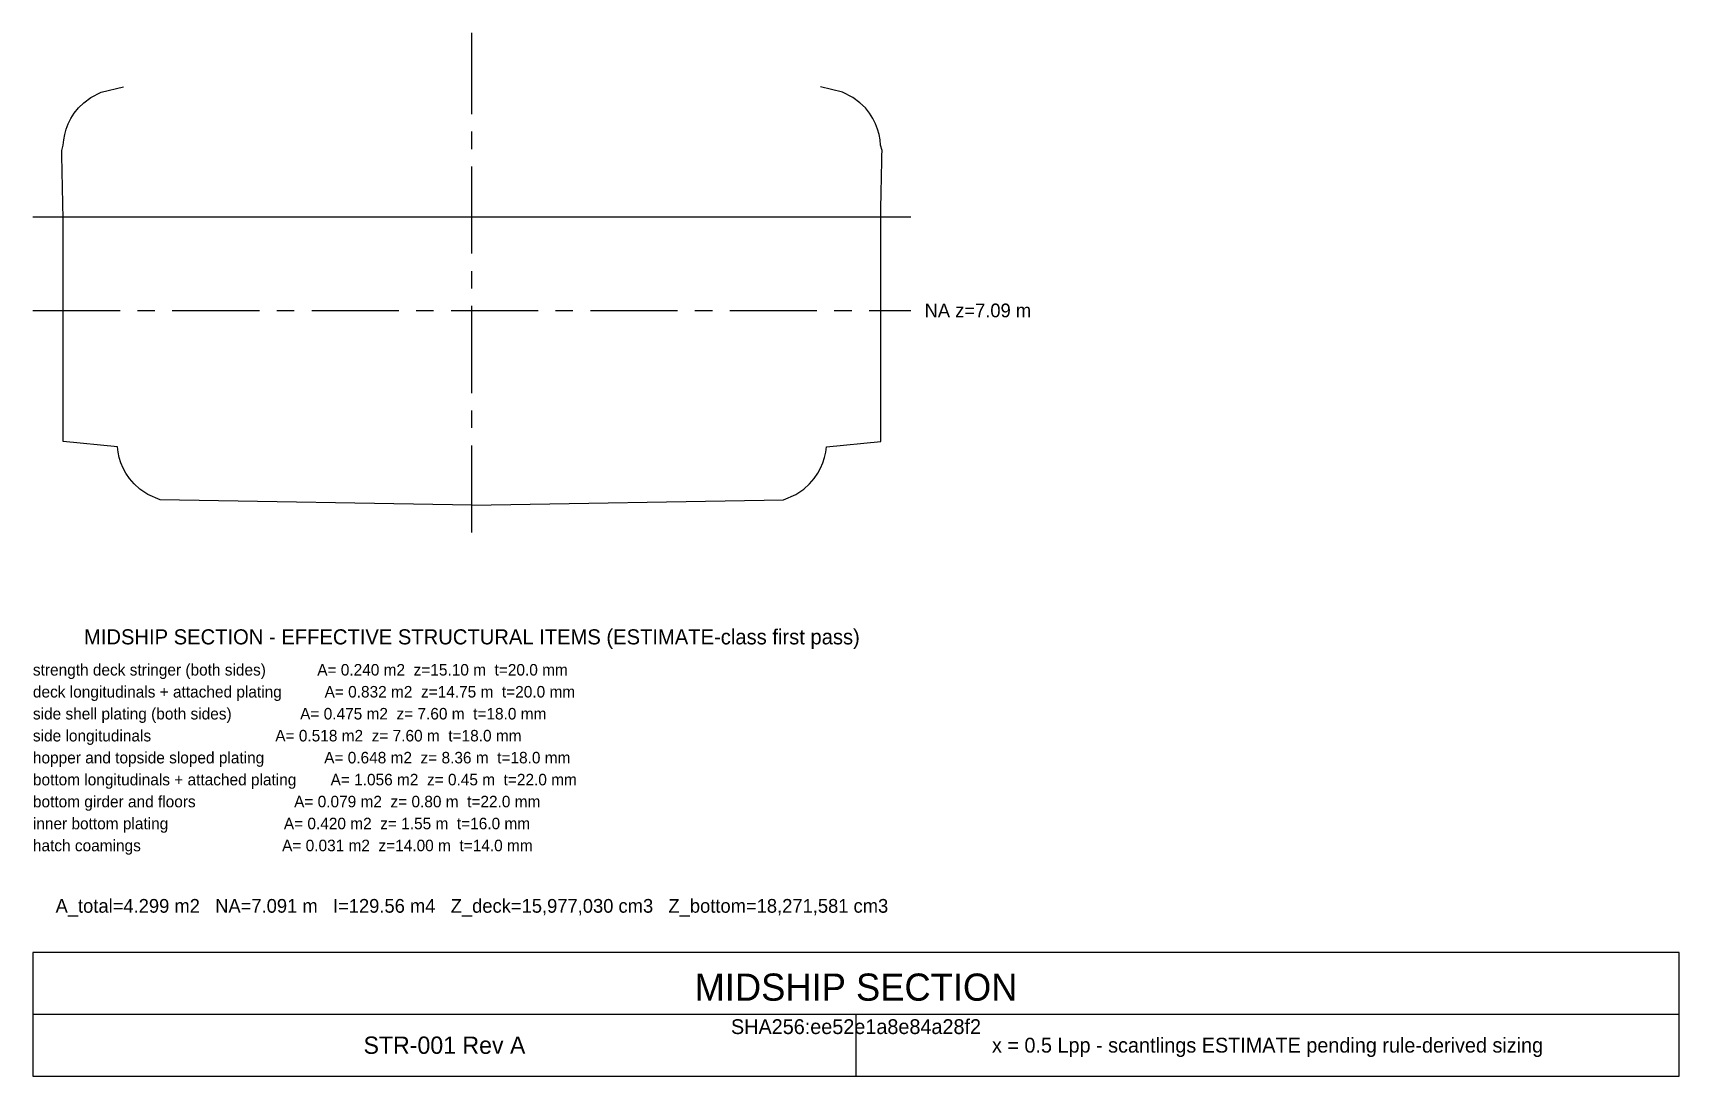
# Model space of a CAD drawing. Header units: metres. Extents: x -16 to 44, y -20.8 to 17.2.
import ezdxf
from ezdxf.enums import TextEntityAlignment as Align

# ---------------------------------------------------------------- set-up
doc = ezdxf.new("R2010")
doc.units = ezdxf.units.M
doc.linetypes.add('CENTER', pattern=[5.08, 3.175, -0.635, 0.635, -0.635])
for name, color, linetype in [('ANNOT', 6, 'CONTINUOUS'), ('CL', 8, 'CENTER'), ('HULL_STATION', 3, 'CONTINUOUS'), ('HULL_WL', 4, 'CONTINUOUS'), ('TEXT', 7, 'CONTINUOUS'), ('TITLE', 7, 'CONTINUOUS')]:
    doc.layers.add(name, color=color, linetype=linetype)

msp = doc.modelspace()

# ---------------------------------------------------------------- linework, layer by layer
at = {"layer": 'CL'}
for p, q in [((0, -1), (0, 17.2)), ((-16, 7.091), (16, 7.091))]:
    msp.add_line(p, q, dxfattribs=at)
at = {"layer": 'HULL_STATION'}
for points in [[(0, 0), (-11.36, 0.193), (-11.812, 0.386), (-12.098, 0.579), (-12.31, 0.771), (-12.476, 0.964), (-12.608, 1.157), (-12.712, 1.35), (-12.794, 1.543), (-12.854, 1.736), (-12.896, 1.929), (-12.921, 2.122), (-14.9, 2.314), (-14.9, 2.507), (-14.9, 2.7), (-14.9, 2.893), (-14.9, 3.086), (-14.9, 3.279), (-14.9, 3.472), (-14.9, 3.665), (-14.9, 3.857), (-14.9, 4.05), (-14.9, 4.243), (-14.9, 4.436), (-14.9, 4.629), (-14.9, 4.822), (-14.9, 5.015), (-14.9, 5.208), (-14.9, 5.4), (-14.9, 5.593), (-14.9, 5.786), (-14.9, 5.979), (-14.9, 6.172), (-14.9, 6.365), (-14.9, 6.558), (-14.9, 6.751), (-14.9, 6.943), (-14.9, 7.136), (-14.9, 7.329), (-14.9, 7.522), (-14.9, 7.715), (-14.9, 7.908), (-14.9, 8.101), (-14.9, 8.294), (-14.9, 8.486), (-14.9, 8.679), (-14.9, 8.872), (-14.9, 9.065), (-14.9, 9.258), (-14.9, 9.451), (-14.9, 9.644), (-14.9, 9.837), (-14.9, 10.029), (-14.9, 10.222), (-14.9, 10.415), (-14.902, 10.608), (-14.906, 10.801), (-14.91, 10.994), (-14.914, 11.187), (-14.918, 11.38), (-14.921, 11.572), (-14.925, 11.765), (-14.929, 11.958), (-14.933, 12.151), (-14.937, 12.344), (-14.941, 12.537), (-14.945, 12.73), (-14.948, 12.923), (-14.897, 13.115), (-14.878, 13.308), (-14.842, 13.501), (-14.788, 13.694), (-14.713, 13.887), (-14.617, 14.08), (-14.494, 14.273), (-14.341, 14.466), (-14.145, 14.658), (-13.888, 14.851), (-13.513, 15.044), (-12.7, 15.237)], [(0, 0), (11.36, 0.193), (11.812, 0.386), (12.098, 0.579), (12.31, 0.771), (12.476, 0.964), (12.608, 1.157), (12.712, 1.35), (12.794, 1.543), (12.854, 1.736), (12.896, 1.929), (12.921, 2.122), (14.9, 2.314), (14.9, 2.507), (14.9, 2.7), (14.9, 2.893), (14.9, 3.086), (14.9, 3.279), (14.9, 3.472), (14.9, 3.665), (14.9, 3.857), (14.9, 4.05), (14.9, 4.243), (14.9, 4.436), (14.9, 4.629), (14.9, 4.822), (14.9, 5.015), (14.9, 5.208), (14.9, 5.4), (14.9, 5.593), (14.9, 5.786), (14.9, 5.979), (14.9, 6.172), (14.9, 6.365), (14.9, 6.558), (14.9, 6.751), (14.9, 6.943), (14.9, 7.136), (14.9, 7.329), (14.9, 7.522), (14.9, 7.715), (14.9, 7.908), (14.9, 8.101), (14.9, 8.294), (14.9, 8.486), (14.9, 8.679), (14.9, 8.872), (14.9, 9.065), (14.9, 9.258), (14.9, 9.451), (14.9, 9.644), (14.9, 9.837), (14.9, 10.029), (14.9, 10.222), (14.9, 10.415), (14.902, 10.608), (14.906, 10.801), (14.91, 10.994), (14.914, 11.187), (14.918, 11.38), (14.921, 11.572), (14.925, 11.765), (14.929, 11.958), (14.933, 12.151), (14.937, 12.344), (14.941, 12.537), (14.945, 12.73), (14.948, 12.923), (14.897, 13.115), (14.878, 13.308), (14.842, 13.501), (14.788, 13.694), (14.713, 13.887), (14.617, 14.08), (14.494, 14.273), (14.341, 14.466), (14.145, 14.658), (13.888, 14.851), (13.513, 15.044), (12.7, 15.237)]]:
    msp.add_lwpolyline(points, dxfattribs=at)
at = {"layer": 'HULL_WL'}
msp.add_line((-16, 10.5), (16, 10.5), dxfattribs=at)
at = {"layer": 'TITLE'}
for p, q in [((-16, -18.55), (44, -18.55)), ((14, -20.8), (14, -18.55))]:
    msp.add_line(p, q, dxfattribs=at)
msp.add_lwpolyline([(-16, -20.8), (44, -20.8), (44, -16.3), (-16, -16.3)], close=True, dxfattribs=at)

# ---------------------------------------------------------------- texts
at = {"layer": 'ANNOT'}
msp.add_text('A_total=4.299 m2   NA=7.091 m   I=129.56 m4   Z_deck=15,977,030 cm3   Z_bottom=18,271,581 cm3', height=0.5, dxfattribs=at).set_placement((0, -14.6), align=Align.MIDDLE_CENTER)
at = {"layer": 'TEXT'}
for s, height, p in [('NA z=7.09 m', 0.5, (16.5, 7.091)), ('strength deck stringer (both sides)            A= 0.240 m2  z=15.10 m  t=20.0 mm', 0.42, (-16, -6)), ('deck longitudinals + attached plating          A= 0.832 m2  z=14.75 m  t=20.0 mm', 0.42, (-16, -6.8)), ('side shell plating (both sides)                A= 0.475 m2  z= 7.60 m  t=18.0 mm', 0.42, (-16, -7.6)), ('side longitudinals                             A= 0.518 m2  z= 7.60 m  t=18.0 mm', 0.42, (-16, -8.4)), ('hopper and topside sloped plating              A= 0.648 m2  z= 8.36 m  t=18.0 mm', 0.42, (-16, -9.2)), ('bottom longitudinals + attached plating        A= 1.056 m2  z= 0.45 m  t=22.0 mm', 0.42, (-16, -10)), ('bottom girder and floors                       A= 0.079 m2  z= 0.80 m  t=22.0 mm', 0.42, (-16, -10.8)), ('inner bottom plating                           A= 0.420 m2  z= 1.55 m  t=16.0 mm', 0.42, (-16, -11.6)), ('hatch coamings                                 A= 0.031 m2  z=14.00 m  t=14.0 mm', 0.42, (-16, -12.4))]:
    msp.add_text(s, height=height, dxfattribs=at).set_placement(p, align=Align.MIDDLE_LEFT)
for s, height, p in [('MIDSHIP SECTION - EFFECTIVE STRUCTURAL ITEMS (ESTIMATE-class first pass)', 0.55, (0, -4.8)), ('SHA256:ee52e1a8e84a28f2', 0.54, (14, -19)), ('STR-001 Rev A', 0.63, (-1, -19.675)), ('x = 0.5 Lpp - scantlings ESTIMATE pending rule-derived sizing', 0.54, (29, -19.675))]:
    msp.add_text(s, height=height, dxfattribs=at).set_placement(p, align=Align.MIDDLE_CENTER)
at = {"layer": 'TITLE'}
msp.add_text('MIDSHIP SECTION', height=0.99, dxfattribs=at).set_placement((14, -17.56), align=Align.MIDDLE_CENTER)

doc.saveas('drawing.dxf')
